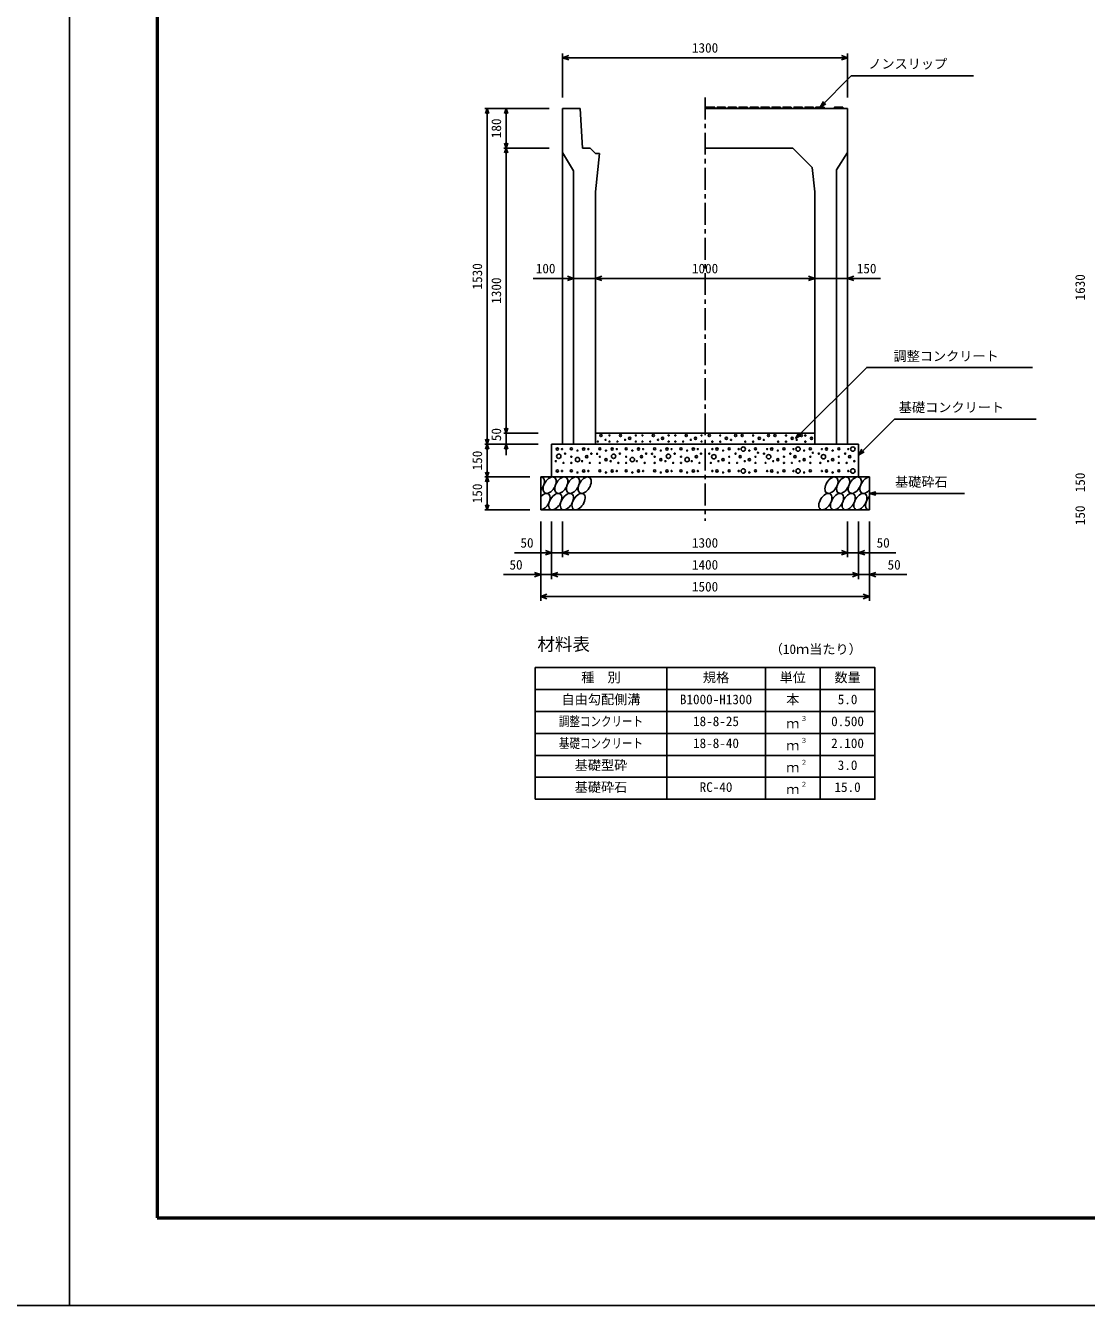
# Model space of a CAD drawing. Units: millimetres, scale not verified. Extents: x -16800 to 16800, y -5940 to 5940.
# Drawn here: x -200 to 4640, y -5940 to -104 of the extents above; entities that cross this region are included whole.
import ezdxf
from ezdxf.enums import TextEntityAlignment as Align

# ---------------------------------------------------------------- set-up
doc = ezdxf.new("R2010")
doc.units = ezdxf.units.MM
doc.header["$LTSCALE"] = 20
doc.linetypes.add('CHAIN1', pattern=[8, 5, -1, 1, -1])
for name, color, linetype, lineweight in [('0-0_DIM', 7, 'Continuous', 25), ('0-1_Defpoints', 5, 'Continuous', 25), ('0-2_HATCH', 6, 'Continuous', 25), ('0-3_HYO', 3, 'Continuous', 25), ('0-4_HYO2', 4, 'Continuous', 25), ('0-5_OUTLINE', 3, 'Continuous', 25), ('0-6_TXT', 7, 'Continuous', 25), ('0-7_WAKU', 3, 'Continuous', 25)]:
    doc.layers.add(name, color=color, linetype=linetype, lineweight=lineweight)
doc.styles.add('ＭＳ ゴシック', font='')
doc.styles.get('ＭＳ ゴシック').set_extended_font_data('MS Gothic')

msp = doc.modelspace()

# ---------------------------------------------------------------- linework, layer by layer
at = {"layer": '0-0_DIM'}
for p, q in [((2250.08, -230.32), (2250.08, -432.06)), ((3550.08, -230.32), (3550.08, -432.06)), ((3550.08, -250.32), (2250.08, -250.32)), ((3424.88, -475.56), (3567.09, -333.35)), ((4123.98, -333.35), (3567.09, -333.35)), ((3424.88, -475.56), (3439.88, -449.58)), ((3424.88, -475.56), (3450.86, -460.56)), ((1895.8, -482.06), (2189.13, -482.06)), ((1905.8, -482.06), (1905.8, -2012.06)), ((1992.46, -662.06), (1992.46, -482.06)), ((1982.46, -662.06), (2189.13, -662.06)), ((1992.46, -1962.06), (1992.46, -662.06)), ((2115.42, -1256.61), (2300, -1256.61)), ((2400, -1256.61), (2300, -1256.61)), ((2400, -1256.61), (3400, -1256.61)), ((3400, -1256.61), (3550, -1256.61)), ((3700, -1256.61), (3550, -1256.61)), ((3763.65, -1898.38), (3600, -2062.04)), ((3763.65, -1898.38), (4410.53, -1898.38)), ((1982.46, -1962.06), (2139.13, -1962.06)), ((1992.46, -1962.06), (1992.46, -2012.06)), ((3312.94, -1987.04), (3327.94, -1961.06)), ((3312.94, -1987.04), (3338.92, -1972.04)), ((1895.8, -2012.06), (2139.13, -2012.06)), ((1905.8, -2162.06), (1905.8, -2012.06)), ((1992.46, -2062.06), (1992.46, -2012.06)), ((3600, -2062.04), (3615, -2036.06)), ((3600, -2062.04), (3625.98, -2047.04)), ((1895.8, -2162.06), (2100, -2162.06)), ((1905.8, -2162.06), (1905.8, -2312.06)), ((3650, -2237.04), (3678.98, -2229.27)), ((3650, -2237.04), (4083.31, -2237.04)), ((3650, -2237.04), (3678.98, -2244.8)), ((1895.8, -2312.06), (2100, -2312.06)), ((2150, -2727.58), (2150, -2365.23)), ((2200, -2627.58), (2200, -2365.23)), ((2250, -2527.58), (2250, -2365.23)), ((3550, -2527.58), (3550, -2365.23)), ((3600, -2627.58), (3600, -2365.23)), ((3650, -2727.58), (3650, -2365.23)), ((2030, -2507.58), (2250, -2507.58)), ((2250, -2507.58), (3550, -2507.58)), ((3770, -2507.58), (3550, -2507.58)), ((1980, -2607.58), (2200, -2607.58)), ((2200, -2607.58), (3600, -2607.58)), ((3820, -2607.58), (3600, -2607.58)), ((2150, -2707.58), (3650, -2707.58))]:
    msp.add_line(p, q, dxfattribs=at)
at = {"layer": '0-0_DIM', "linetype": 'CHAIN1'}
msp.add_line((2900, -432.06), (2900, -2362.06), dxfattribs=at)
at = {"layer": '0-0_DIM'}
for points in [[(2278.3, -260.58), (2250.11, -250.32), (2278.3, -240.06)], [(3521.92, -240.06), (3550.11, -250.32), (3521.92, -260.58)], [(1897.59, -504.61), (1905.8, -482.06), (1914.01, -504.61)], [(1984.26, -504.61), (1992.46, -482.06), (2000.67, -504.61)], [(2000.67, -639.51), (1992.46, -662.06), (1984.26, -639.51)], [(1984.26, -684.61), (1992.46, -662.06), (2000.67, -684.61)], [(2271.81, -1266.88), (2300, -1256.61), (2271.81, -1246.35)], [(2428.19, -1266.88), (2400, -1256.61), (2428.19, -1246.35)], [(3371.81, -1246.35), (3400, -1256.61), (3371.81, -1266.88)], [(3578.19, -1246.35), (3550, -1256.61), (3578.19, -1266.88)], [(3312.94, -1987.04), (3637.4, -1662.57), (4393.02, -1662.57)], [(2000.67, -1939.51), (1992.46, -1962.06), (1984.26, -1939.51)], [(1914.01, -1989.51), (1905.8, -2012.06), (1897.59, -1989.51)], [(1914.01, -2034.61), (1905.8, -2012.06), (1897.59, -2034.61)], [(2000.67, -2034.61), (1992.46, -2012.06), (1984.26, -2034.61)], [(1914.01, -2139.51), (1905.8, -2162.06), (1897.59, -2139.51)], [(1914.01, -2184.61), (1905.8, -2162.06), (1897.59, -2184.61)], [(1914.01, -2289.51), (1905.8, -2312.06), (1897.59, -2289.51)], [(2171.81, -2497.32), (2200, -2507.58), (2171.81, -2517.84)], [(2278.19, -2517.84), (2250, -2507.58), (2278.19, -2497.32)], [(3521.81, -2497.32), (3550, -2507.58), (3521.81, -2517.84)], [(3628.19, -2497.32), (3600, -2507.58), (3628.19, -2517.84)], [(2121.81, -2597.32), (2150, -2607.58), (2121.81, -2617.84)], [(2228.19, -2617.84), (2200, -2607.58), (2228.19, -2597.32)], [(3571.81, -2597.32), (3600, -2607.58), (3571.81, -2617.84)], [(3678.19, -2597.32), (3650, -2607.58), (3678.19, -2617.84)], [(2178.19, -2717.84), (2150, -2707.58), (2178.19, -2697.32)], [(3621.81, -2697.32), (3650, -2707.58), (3621.81, -2717.84)]]:
    msp.add_lwpolyline(points, dxfattribs=at)
at = {"layer": '0-1_Defpoints'}
for points in [[(-16800, -5940), (0, -5940), (0, 5940), (-16800, 5940)], [(0, -5940), (16800, -5940), (16800, 5940), (0, 5940)]]:
    msp.add_lwpolyline(points, close=True, dxfattribs=at)
at = {"layer": '0-2_HATCH'}
for p, q in [((2943.88, -475.56), (2944.88, -482.06)), ((2993.38, -475.55), (2994.38, -482.05)), ((3043.88, -475.56), (3044.88, -482.06)), ((3093.38, -475.55), (3094.38, -482.05)), ((3143.88, -475.56), (3144.88, -482.06)), ((3193.38, -475.56), (3194.38, -482.06)), ((3243.88, -475.56), (3244.88, -482.06)), ((3293.38, -475.56), (3294.38, -482.06)), ((3343.88, -475.56), (3344.88, -482.06)), ((3393.88, -475.56), (3394.88, -482.06)), ((3443.88, -475.56), (3444.88, -482.06)), ((3528.88, -475.56), (3529.88, -482.06))]:
    msp.add_line(p, q, dxfattribs=at)
for points in [[(2943.88, -475.56), (2905.88, -475.56), (2904.88, -482.06)], [(2993.38, -475.55), (2955.38, -475.55), (2954.38, -482.05)], [(3043.88, -475.56), (3005.88, -475.56), (3004.88, -482.06)], [(3093.38, -475.55), (3055.38, -475.55), (3054.38, -482.05)], [(3143.88, -475.56), (3105.88, -475.56), (3104.88, -482.06)], [(3193.38, -475.56), (3155.38, -475.56), (3154.38, -482.06)], [(3243.88, -475.56), (3205.88, -475.56), (3204.88, -482.06)], [(3293.38, -475.56), (3255.38, -475.56), (3254.38, -482.06)], [(3343.88, -475.56), (3305.88, -475.56), (3304.88, -482.06)], [(3393.88, -475.56), (3355.88, -475.56), (3354.88, -482.06)], [(3443.88, -475.56), (3405.88, -475.56), (3404.88, -482.06)], [(3528.88, -475.56), (3490.88, -475.56), (3489.88, -482.06)]]:
    msp.add_lwpolyline(points, dxfattribs=at)
for centre, radius in [((2424.86, -1972.75), 5), ((2463.97, -1972.75), 2.5), ((2513.88, -1972.75), 5), ((2555.93, -1985.88), 5), ((2583.97, -1972.75), 2.5), ((2613.97, -1972.75), 2.5), ((2663.88, -1972.75), 5), ((2705.93, -1985.88), 5), ((2733.97, -1972.75), 2.5), ((2763.97, -1972.75), 2.5), ((2813.88, -1972.75), 5), ((2855.93, -1985.88), 5), ((2883.97, -1972.75), 2.5), ((2919.13, -1973.03), 5), ((2969.04, -1973.03), 2.5), ((2997.08, -1986.17), 5), ((3039.13, -1973.03), 5), ((3069.13, -1973.03), 5), ((3119.04, -1973.03), 2.5), ((3147.08, -1986.17), 5), ((3189.13, -1973.03), 5), ((3219.13, -1973.03), 5), ((3269.04, -1973.03), 2.5), ((3297.08, -1986.17), 5), ((3339.13, -1973.03), 5), ((3357.34, -1973.03), 2.5), ((3385.38, -1986.17), 5), ((2226.04, -2034.88), 5), ((2247.07, -2034.88), 2.5), ((2289.97, -2034.01), 5), ((2318.01, -2041.89), 2.5), ((2346.04, -2034.88), 5), ((2367.07, -2034.88), 2.5), ((2410.84, -2000.76), 2.5), ((2419.97, -2034.01), 5), ((2445.89, -1992.89), 2.5), ((2448.01, -2041.89), 2.5), ((2463.97, -2000.76), 2.5), ((2476.04, -2034.88), 5), ((2497.07, -2034.88), 2.5), ((2499.86, -2000.76), 2.5), ((2534.9, -1992.89), 2.5), ((2539.97, -2034.01), 5), ((2568.01, -2041.89), 2.5), ((2583.97, -2000.76), 2.5), ((2596.04, -2034.88), 5), ((2613.97, -2000.76), 2.5), ((2617.07, -2034.88), 2.5), ((2649.86, -2000.76), 2.5), ((2669.97, -2034.01), 5), ((2684.9, -1992.89), 2.5), ((2698.01, -2041.89), 2.5), ((2726.04, -2034.88), 5), ((2733.97, -2000.76), 2.5), ((2747.07, -2034.88), 2.5), ((2763.97, -2000.76), 2.5), ((2789.97, -2034.01), 5), ((2799.86, -2000.76), 2.5), ((2818.01, -2041.89), 2.5), ((2834.9, -1992.89), 2.5), ((2846.04, -2034.88), 5), ((2867.07, -2034.88), 2.5), ((2883.97, -2000.76), 2.5), ((2932.93, -2034.88), 2.5), ((2933.15, -2001.05), 2.5), ((2953.96, -2034.88), 5), ((2969.04, -2001.05), 2.5), ((2981.99, -2041.89), 2.5), ((3010.03, -2034.01), 5), ((3018.11, -1993.17), 2.5), ((3052.93, -2034.88), 2.5), ((3073.96, -2034.88), 10), ((3083.15, -2001.05), 2.5), ((3101.99, -2041.89), 2.5), ((3119.04, -2001.05), 2.5), ((3130.03, -2034.01), 5), ((3168.11, -1993.17), 2.5), ((3182.93, -2034.88), 2.5), ((3203.96, -2034.88), 5), ((3231.99, -2041.89), 2.5), ((3233.15, -2001.05), 2.5), ((3260.03, -2034.01), 5), ((3269.04, -2001.05), 2.5), ((3302.93, -2034.88), 2.5), ((3323.96, -2034.88), 10), ((3318.11, -1993.17), 2.5), ((3351.99, -2041.89), 2.5), ((3357.34, -2001.05), 2.5), ((3380.03, -2034.01), 5), ((3432.93, -2034.88), 2.5), ((3453.96, -2034.88), 5), ((3481.99, -2041.89), 2.5), ((3510.03, -2034.01), 5), ((3552.93, -2034.88), 2.5), ((3573.96, -2034.88), 10), ((2219.03, -2090.04), 2.5), ((2232.58, -2067.9), 10), ((2254.08, -2097.92), 2.5), ((2261.09, -2055.9), 2.5), ((2289.97, -2069.9), 2.5), ((2289.97, -2097.92), 2.5), ((2318.01, -2083.03), 10), ((2339.03, -2090.04), 2.5), ((2360.06, -2069.9), 5), ((2374.08, -2097.92), 2.5), ((2381.09, -2055.9), 2.5), ((2407.55, -2056.8), 2.5), ((2419.97, -2069.9), 2.5), ((2419.97, -2097.92), 2.5), ((2448.01, -2083.03), 5), ((2469.03, -2090.04), 2.5), ((2482.58, -2067.9), 10), ((2504.08, -2097.92), 2.5), ((2511.09, -2055.9), 2.5), ((2539.97, -2069.9), 2.5), ((2539.97, -2097.92), 2.5), ((2568.01, -2083.03), 10), ((2589.03, -2090.04), 2.5), ((2610.06, -2069.9), 5), ((2624.08, -2097.92), 2.5), ((2631.09, -2055.9), 2.5), ((2657.55, -2056.8), 2.5), ((2669.97, -2069.9), 2.5), ((2669.97, -2097.92), 2.5), ((2698.01, -2083.03), 5), ((2719.03, -2090.04), 2.5), ((2732.58, -2067.9), 10), ((2754.08, -2097.92), 2.5), ((2761.09, -2055.9), 2.5), ((2789.97, -2069.9), 2.5), ((2789.97, -2097.92), 2.5), ((2818.01, -2083.03), 10), ((2839.03, -2090.04), 2.5), ((2860.06, -2069.9), 5), ((2874.08, -2097.92), 2.5), ((2881.09, -2055.9), 2.5), ((2918.91, -2055.9), 2.5), ((2925.92, -2097.92), 2.5), ((2939.94, -2069.9), 10), ((2960.97, -2090.04), 2.5), ((2981.99, -2083.03), 5), ((3010.03, -2069.9), 2.5), ((3010.03, -2097.92), 2.5), ((3038.91, -2055.9), 2.5), ((3045.92, -2097.92), 2.5), ((3059.94, -2069.9), 5), ((3080.97, -2090.04), 2.5), ((3101.99, -2083.03), 5), ((3130.03, -2069.9), 2.5), ((3130.03, -2097.92), 2.5), ((3141.37, -2051.58), 2.5), ((3168.91, -2055.9), 2.5), ((3175.92, -2097.92), 2.5), ((3189.94, -2069.9), 10), ((3210.97, -2090.04), 2.5), ((3231.99, -2083.03), 5), ((3260.03, -2069.9), 2.5), ((3260.03, -2097.92), 2.5), ((3288.91, -2055.9), 2.5), ((3295.92, -2097.92), 2.5), ((3309.94, -2069.9), 5), ((3330.97, -2090.04), 2.5), ((3351.99, -2083.03), 5), ((3380.03, -2069.9), 2.5), ((3380.03, -2097.92), 2.5), ((3391.37, -2051.58), 2.5), ((3418.91, -2055.9), 2.5), ((3425.92, -2097.92), 2.5), ((3439.94, -2069.9), 10), ((3460.97, -2090.04), 2.5), ((3481.99, -2083.03), 5), ((3510.03, -2069.9), 2.5), ((3510.03, -2097.92), 2.5), ((3538.91, -2055.9), 2.5), ((3545.92, -2097.92), 2.5), ((3559.94, -2069.9), 5), ((3580.97, -2090.04), 2.5), ((2226.04, -2134.88), 5), ((2247.07, -2134.88), 2.5), ((2289.97, -2134.01), 5), ((2318.01, -2141.89), 2.5), ((2346.04, -2134.88), 5), ((2367.07, -2134.88), 2.5), ((2419.97, -2134.01), 5), ((2448.01, -2141.89), 2.5), ((2476.04, -2134.88), 5), ((2497.07, -2134.88), 2.5), ((2539.97, -2134.01), 5), ((2568.01, -2141.89), 2.5), ((2596.04, -2134.88), 5), ((2617.07, -2134.88), 2.5), ((2669.97, -2134.01), 5), ((2698.01, -2141.89), 2.5), ((2726.04, -2134.88), 5), ((2747.07, -2134.88), 2.5), ((2789.97, -2134.01), 5), ((2818.01, -2141.89), 2.5), ((2846.04, -2134.88), 5), ((2867.07, -2134.88), 2.5), ((2932.93, -2134.88), 2.5), ((2953.96, -2134.88), 5), ((2981.99, -2141.89), 2.5), ((3010.03, -2134.01), 5), ((3052.93, -2134.88), 2.5), ((3073.96, -2134.88), 10), ((3101.99, -2141.89), 2.5), ((3130.03, -2134.01), 5), ((3182.93, -2134.88), 2.5), ((3203.96, -2134.88), 5), ((3231.99, -2141.89), 2.5), ((3260.03, -2134.01), 5), ((3302.93, -2134.88), 2.5), ((3323.96, -2134.88), 10), ((3351.99, -2141.89), 2.5), ((3380.03, -2134.01), 5), ((3432.93, -2134.88), 2.5), ((3453.96, -2134.88), 5), ((3481.99, -2141.89), 2.5), ((3510.03, -2134.01), 5), ((3552.93, -2134.88), 2.5), ((3573.96, -2134.88), 10)]:
    msp.add_circle(centre, radius, dxfattribs=at)
for centre in [(2190.84, -2199.58), (2244.05, -2199.58), (2297.26, -2199.58), (2350.47, -2199.58), (3476.51, -2199.58), (3529.72, -2199.58), (3582.93, -2199.58), (2216.16, -2274.57), (2269.37, -2274.57), (2322.58, -2274.57), (3448.63, -2274.57), (3501.84, -2274.57), (3555.04, -2274.57), (3608.25, -2274.57)]:
    msp.add_ellipse(centre, major_axis=(21.81, 35.31), ratio=0.5792, dxfattribs=at)
for centre, start_param, end_param in [((2137.64, -2199.58), 4.385593, 6.6745444), ((3636.14, -2199.58), 0.3357715, 4.4411806), ((2162.96, -2274.57), 3.5111464, 7.548991), ((3661.46, -2274.57), 1.2110787, 3.5658734)]:
    msp.add_ellipse(centre, major_axis=(21.81, 35.31), ratio=0.5792, start_param=start_param, end_param=end_param, dxfattribs=at)
at = {"layer": '0-3_HYO'}
for p, q in [((2725, -3031.53), (2725, -3631.53)), ((3175, -3031.53), (3175, -3631.53)), ((3425, -3031.53), (3425, -3631.53)), ((2125, -3131.53), (3675, -3131.53))]:
    msp.add_line(p, q, dxfattribs=at)
msp.add_lwpolyline([(2125, -3631.53), (3675, -3631.53), (3675, -3031.53), (2125, -3031.53)], close=True, dxfattribs=at)
at = {"layer": '0-4_HYO2'}
for p, q in [((2125, -3231.53), (3675, -3231.53)), ((2125, -3331.53), (3675, -3331.53)), ((2125, -3431.53), (3675, -3431.53)), ((2125, -3531.53), (3675, -3531.53))]:
    msp.add_line(p, q, dxfattribs=at)
at = {"layer": '0-5_OUTLINE'}
for p, q in [((2330, -482.06), (2250, -482.06)), ((2250, -482.06), (2250, -2012.06)), ((2330, -482.06), (2340, -662.06)), ((3550, -482.06), (2900, -482.06)), ((3550, -482.06), (3550, -2012.06)), ((2375, -662.06), (2340, -662.06)), ((2375, -662.06), (2400, -687.06)), ((2417.5, -687.06), (2400, -862.06)), ((2417.5, -687.06), (2400, -687.06)), ((2900, -662.06), (3300, -662.06)), ((3300, -662.06), (3388.89, -750.95)), ((3388.89, -750.95), (3400, -862.06)), ((2400, -862.06), (2400, -2012.06)), ((3400, -2012.06), (3400, -862.06)), ((2400, -1962.06), (3400, -1962.06)), ((2200, -2012.06), (3600, -2012.06)), ((2200, -2012.06), (2200, -2162.06)), ((2400, -2012.06), (2250, -2012.06)), ((3550, -2012.06), (3400, -2012.06)), ((3600, -2012.06), (3600, -2162.06)), ((2150, -2162.06), (3650, -2162.06)), ((2150, -2162.06), (2150, -2312.06)), ((3650, -2162.06), (3650, -2312.06)), ((2150, -2312.06), (3650, -2312.06))]:
    msp.add_line(p, q, dxfattribs=at)
for points in [[(2250, -682.06), (2300, -765.4), (2300, -2012.06)], [(3500, -2012.06), (3500, -762.06), (3550, -682.06)]]:
    msp.add_lwpolyline(points, dxfattribs=at)
at = {"layer": '0-7_WAKU', "lineweight": 50}
msp.add_lwpolyline([(400, -5540), (16400, -5540), (16400, 5540), (400, 5540)], close=True, dxfattribs=at)

# ---------------------------------------------------------------- texts
at = {"layer": '0-0_DIM', "style": 'ＭＳ ゴシック'}
for s, p in [('1300', (2840.08, -240.32)), ('ノンスリップ', (3644.4, -313.17)), ('100', (2127.64, -1246.61)), ('1000', (2840, -1246.61)), ('150', (3592.02, -1246.61)), ('調整コンクリート', (3759.46, -1646.15)), ('基礎コンクリート', (3783.65, -1879.65)), ('基礎砕石', (3766.32, -2219.87)), ('50', (2057.56, -2497.58)), ('1300', (2840, -2497.58)), ('50', (3682.44, -2497.58)), ('50', (2007.56, -2597.58)), ('1400', (2840, -2597.58)), ('50', (3732.44, -2597.58)), ('1500', (2840, -2697.58))]:
    msp.add_text(s, height=43.99, dxfattribs=at).set_placement(p, align=Align.BOTTOM_LEFT)
for s, p in [('180', (1982.46, -617.06)), ('1530', (1895.8, -1307.06)), ('1300', (1982.46, -1372.06)), ('1630', (4645.8, -1357.06)), ('50', (1982.46, -1998.74)), ('150', (1895.8, -2132.06)), ('150', (4645.8, -2232.06)), ('150', (1895.8, -2282.06)), ('150', (4645.8, -2382.06))]:
    msp.add_text(s, height=43.99, rotation=90, dxfattribs=at).set_placement(p, align=Align.BOTTOM_LEFT)
at = {"layer": '0-6_TXT', "style": 'ＭＳ ゴシック'}
for s, height, p in [('材料表', 58.65, (2135, -2971.52)), ('（10ｍ当たり）', 43.99, (3195, -2982.53)), ('種\u3000別', 43.99, (2335, -3111.53)), ('規格', 43.99, (2890, -3111.53)), ('単位', 43.99, (3240, -3111.53)), ('数量', 43.99, (3490, -3111.53)), ('自由勾配側溝', 43.99, (2245, -3211.53)), ('本', 43.99, (3270, -3211.53)), ('B1000-H1300', 43.99, (2785, -3211.53)), ('5.0', 43.99, (3505, -3211.53)), ('18-8-25', 43.99, (2845, -3311.53)), ('３', 21.99, (3335.54, -3281.16)), ('0.500', 43.99, (3475, -3311.53)), ('ｍ', 43.99, (3270, -3321.53)), ('18-8-40', 43.99, (2845, -3411.53)), ('ｍ', 43.99, (3270, -3421.53)), ('３', 21.99, (3335.54, -3381.16)), ('2.100', 43.99, (3475, -3411.53)), ('基礎型砕', 43.99, (2305, -3511.53)), ('ｍ', 43.99, (3270, -3521.53)), ('２', 21.99, (3335.54, -3481.16)), ('3.0', 43.99, (3505, -3511.53)), ('基礎砕石', 43.99, (2305, -3611.53)), ('RC-40', 43.99, (2875, -3611.53)), ('２', 21.99, (3335.54, -3581.16)), ('15.0', 43.99, (3490, -3611.53)), ('ｍ', 43.99, (3270, -3621.53))]:
    msp.add_text(s, height=height, dxfattribs=at).set_placement(p, align=Align.BOTTOM_LEFT)
at = {"layer": '0-6_TXT', "style": 'ＭＳ ゴシック', "width": 0.8}
for s, p in [('調整コンクリート', (2233, -3311.53)), ('基礎コンクリート', (2233, -3411.53))]:
    msp.add_text(s, height=43.99, dxfattribs=at).set_placement(p, align=Align.BOTTOM_LEFT)

doc.saveas('drawing.dxf')
